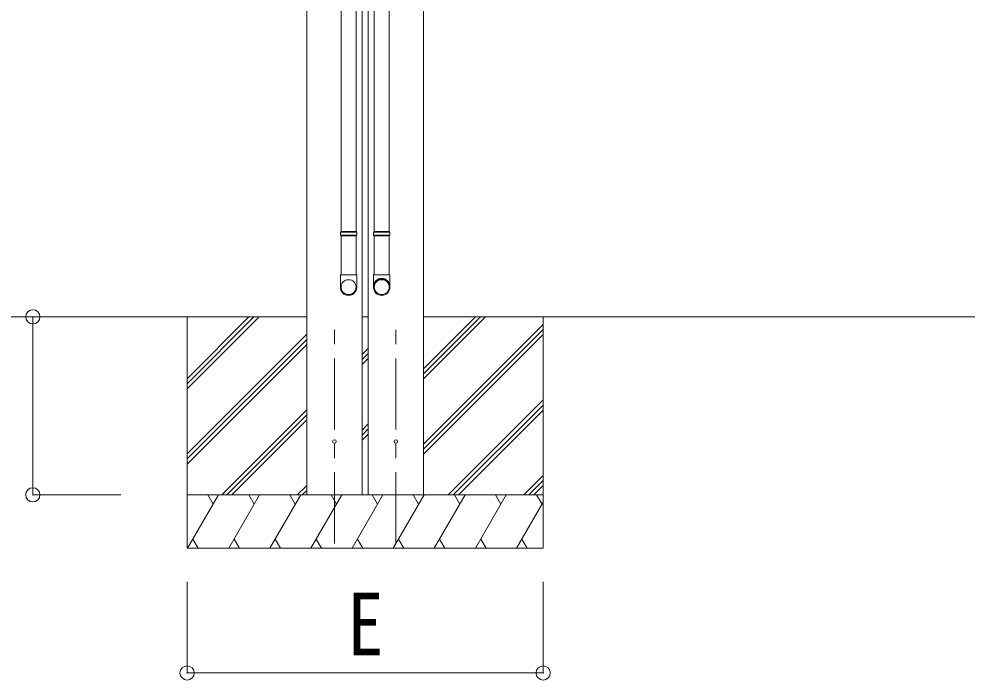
# Model space of a CAD drawing. Units: millimetres, scale not verified. Extents: x -31298 to 11243, y -7760 to 7760.
# Drawn here: x -28421 to -25759, y -5377 to -3521 of the extents above; entities that cross this region are included whole.
import ezdxf
from ezdxf.enums import TextEntityAlignment as Align

# ---------------------------------------------------------------- set-up
doc = ezdxf.new("R2010")
doc.units = ezdxf.units.MM
doc.header["$LTSCALE"] = 40
doc.header["$PDMODE"] = 32
doc.header["$PDSIZE"] = 40
doc.linetypes.add('CHAIN1', pattern=[8, 5, -1, 1, -1])
for name, color, linetype, lineweight in [('0-0_0', 7, 'Continuous', 9), ('0-1_本体', 5, 'CHAIN1', 9), ('0-3_ELV2', 4, 'Continuous', 9), ('0-6_OTH_LINE', 6, 'Continuous', 9), ('0-9_OUTLINE', 7, 'Continuous', 9)]:
    doc.layers.add(name, color=color, linetype=linetype, lineweight=lineweight)
doc.styles.add('ＭＳ ゴシック', font='')
doc.styles.get('ＭＳ ゴシック').set_extended_font_data('MS Gothic')

msp = doc.modelspace()

# ---------------------------------------------------------------- linework, layer by layer
at = {"layer": '0-0_0'}
for p, q in [((-29977.74, -4357.47), (-27613.24, -4357.47)), ((-27949.24, -4531.18), (-27775.53, -4357.47)), ((-27949.24, -4545.33), (-27761.39, -4357.47)), ((-27949.24, -4559.47), (-27747.25, -4357.47)), ((-27457.74, -4357.47), (-27440.74, -4357.47)), ((-27285.24, -4357.47), (-24774.22, -4357.47)), ((-27285.24, -4503.26), (-27139.29, -4357.47)), ((-27285.24, -4517.4), (-27125.13, -4357.47)), ((-27285.24, -4531.54), (-27110.97, -4357.47)), ((-26949.24, -4357.47), (-26949.24, -5007.47)), ((-27285.24, -4715.22), (-26949.24, -4379.22)), ((-27285.24, -4729.36), (-26949.24, -4393.36)), ((-27949.24, -4742.57), (-27613.24, -4406.57)), ((-27285.24, -4743.5), (-26949.24, -4407.5)), ((-27949.24, -4756.71), (-27613.24, -4420.71)), ((-27949.24, -4770.85), (-27613.24, -4434.85)), ((-27457.74, -4463.2), (-27440.74, -4446.2)), ((-27457.74, -4477.34), (-27440.74, -4460.34)), ((-27457.74, -4491.49), (-27440.74, -4474.49)), ((-27215.74, -4857.47), (-26949.24, -4590.98)), ((-27201.6, -4857.47), (-26949.24, -4605.12)), ((-27852.02, -4857.47), (-27613.24, -4618.7)), ((-27837.88, -4857.47), (-27613.24, -4632.84)), ((-27187.46, -4857.47), (-26949.24, -4619.26)), ((-27823.73, -4857.47), (-27613.24, -4646.99)), ((-27457.74, -4675.33), (-27440.74, -4658.33)), ((-27457.74, -4689.48), (-27440.74, -4672.48)), ((-27457.74, -4703.62), (-27440.74, -4686.62)), ((-27003.98, -4857.47), (-26949.24, -4802.73)), ((-26989.84, -4857.47), (-26949.24, -4816.88)), ((-27639.89, -4857.47), (-27613.24, -4830.83)), ((-27625.74, -4857.47), (-27613.24, -4844.97)), ((-26975.7, -4857.47), (-26949.24, -4831.02)), ((-27947.86, -5007.47), (-27861.25, -4857.47)), ((-27876.26, -4883.45), (-27891.26, -4857.47)), ((-27832.39, -5007.47), (-27745.78, -4857.47)), ((-27760.79, -4883.46), (-27775.79, -4857.47)), ((-27716.92, -5007.47), (-27630.31, -4857.47)), ((-27645.32, -4883.45), (-27660.32, -4857.47)), ((-27601.45, -5007.47), (-27514.84, -4857.47)), ((-27529.85, -4883.45), (-27544.85, -4857.47)), ((-27485.98, -5007.47), (-27399.37, -4857.47)), ((-27414.38, -4883.46), (-27429.38, -4857.47)), ((-27370.51, -5007.47), (-27283.9, -4857.47)), ((-27298.91, -4883.46), (-27313.91, -4857.47)), ((-27255.04, -5007.47), (-27168.43, -4857.47)), ((-27183.44, -4883.45), (-27198.44, -4857.47)), ((-27139.57, -5007.47), (-27052.96, -4857.47)), ((-27067.96, -4883.45), (-27082.97, -4857.47)), ((-26952.49, -4883.45), (-26967.5, -4857.47)), ((-27024.1, -5007.47), (-26949.24, -4877.82)), ((-27932.86, -4981.49), (-27917.86, -5007.47)), ((-27817.39, -4981.49), (-27802.39, -5007.47)), ((-27701.92, -4981.49), (-27686.92, -5007.47)), ((-27586.45, -4981.49), (-27571.45, -5007.47)), ((-27470.98, -4981.49), (-27455.98, -5007.47)), ((-27355.51, -4981.49), (-27340.51, -5007.47)), ((-27240.04, -4981.49), (-27225.04, -5007.47)), ((-27124.57, -4981.49), (-27109.57, -5007.47)), ((-27009.1, -4981.49), (-26994.1, -5007.47))]:
    msp.add_line(p, q, dxfattribs=at)
for points in [[(-27949.24, -4357.47), (-27949.24, -5007.47), (-26949.24, -5007.47)], [(-26949.24, -4857.47), (-27458.39, -4857.47), (-27949.24, -4857.47)]]:
    msp.add_lwpolyline(points, dxfattribs=at)
at = {"layer": '0-1_本体'}
for p, q in [((-27535.49, -4994.09), (-27535.49, -4380.95)), ((-27362.99, -4994.09), (-27362.99, -4380.95))]:
    msp.add_line(p, q, dxfattribs=at)
at = {"layer": '0-3_ELV2'}
for p, q in [((-27613.24, -4857.47), (-27613.24, -2028.47)), ((-27285.24, -4857.47), (-27285.24, -2028.47)), ((-27457.74, -4857.47), (-27457.74, -2202.02)), ((-27440.74, -4857.47), (-27440.74, -2202.02))]:
    msp.add_line(p, q, dxfattribs=at)
for centre in [(-27535.49, -4707.47), (-27362.99, -4707.47)]:
    msp.add_circle(centre, 5, dxfattribs=at)
at = {"layer": '0-6_OTH_LINE'}
for p, q in [((-28382.53, -4357.47), (-28135.44, -4357.47)), ((-28382.53, -4857.47), (-28382.53, -4357.47)), ((-28382.53, -4857.47), (-28135.44, -4857.47)), ((-27949.24, -5357.47), (-27949.24, -5101.93)), ((-26949.24, -5357.47), (-26949.24, -5101.93)), ((-27949.24, -5357.47), (-26949.24, -5357.47))]:
    msp.add_line(p, q, dxfattribs=at)
for p in [(-28382.53, -4357.47), (-28382.53, -4857.47), (-27949.24, -5357.47), (-26949.24, -5357.47)]:
    msp.add_point(p, dxfattribs=at)
at = {"layer": '0-9_OUTLINE'}
for p, q in [((-27516.9, -3362.23), (-27516.9, -4117.92)), ((-27474.9, -3362.23), (-27474.9, -4117.92)), ((-27423.59, -3362.23), (-27423.59, -4117.92)), ((-27381.59, -3362.23), (-27381.59, -4117.92)), ((-27518.9, -4119.92), (-27517.9, -4117.92)), ((-27518.9, -4119.92), (-27472.9, -4119.92)), ((-27518.9, -4119.92), (-27518.9, -4127.92)), ((-27517.9, -4117.92), (-27473.9, -4117.92)), ((-27472.9, -4119.92), (-27473.9, -4117.92)), ((-27425.59, -4119.92), (-27424.59, -4117.92)), ((-27379.59, -4119.92), (-27425.59, -4119.92)), ((-27380.59, -4117.92), (-27424.59, -4117.92)), ((-27379.59, -4119.92), (-27380.59, -4117.92)), ((-27379.59, -4119.92), (-27379.59, -4127.92)), ((-27518.9, -4127.92), (-27472.9, -4127.92)), ((-27518.9, -4127.92), (-27517.9, -4129.92)), ((-27517.9, -4129.92), (-27473.9, -4129.92)), ((-27516.9, -4129.92), (-27516.9, -4239.92)), ((-27474.9, -4129.92), (-27474.9, -4239.92)), ((-27379.59, -4127.92), (-27425.59, -4127.92)), ((-27380.59, -4129.92), (-27424.59, -4129.92)), ((-27423.59, -4129.92), (-27423.59, -4239.92)), ((-27381.59, -4129.92), (-27381.59, -4239.92)), ((-27379.59, -4127.92), (-27380.59, -4129.92)), ((-27518.9, -4274.06), (-27518.9, -4239.92)), ((-27518.9, -4239.92), (-27472.9, -4239.92)), ((-27472.9, -4274.06), (-27472.9, -4239.92)), ((-27425.59, -4274.06), (-27425.59, -4239.92)), ((-27379.59, -4239.92), (-27425.59, -4239.92)), ((-27379.59, -4274.06), (-27379.59, -4239.92))]:
    msp.add_line(p, q, dxfattribs=at)
for points in [[(-27472.9, -4119.92), (-27472.9, -4127.92), (-27473.9, -4129.92)], [(-27425.59, -4119.92), (-27425.59, -4127.92), (-27424.59, -4129.92)]]:
    msp.add_lwpolyline(points, dxfattribs=at)
for centre, major_axis in [((-27495.9, -4274.06), (-21, 0)), ((-27402.59, -4274.06), (21, 0))]:
    msp.add_ellipse(centre, major_axis=major_axis, ratio=0.996195, dxfattribs=at)
for centre, major_axis, ratio, start_param, end_param in [((-27402.59, -4272.31), (-23, 0), 0.996195, 3.1415927, 6.2831853), ((-27402.59, -4274.06), (-23, 0), 0.996195, 3.1415927, 6.2831853), ((-27495.9, -4272.31), (23, 0), 0.996195, 3.1415927, 6.2831853), ((-27495.9, -4274.06), (23, 0), 0.996195, 3.1415927, 6.2831853), ((-27495.9, -4274.06), (0, -23.43), 0.981806, 4.712389, 7.8539816), ((-27402.59, -4274.06), (0, -23.43), 0.981806, 4.712389, 7.8539816)]:
    msp.add_ellipse(centre, major_axis=major_axis, ratio=ratio, start_param=start_param, end_param=end_param, dxfattribs=at)

# ---------------------------------------------------------------- texts
at = {"layer": '0-6_OTH_LINE', "color": 7, "style": 'ＭＳ ゴシック', "width": 0.85}
msp.add_text('E', height=176, dxfattribs=at).set_placement((-27499.24, -5360.74), align=Align.BOTTOM_LEFT)

doc.saveas('drawing.dxf')
